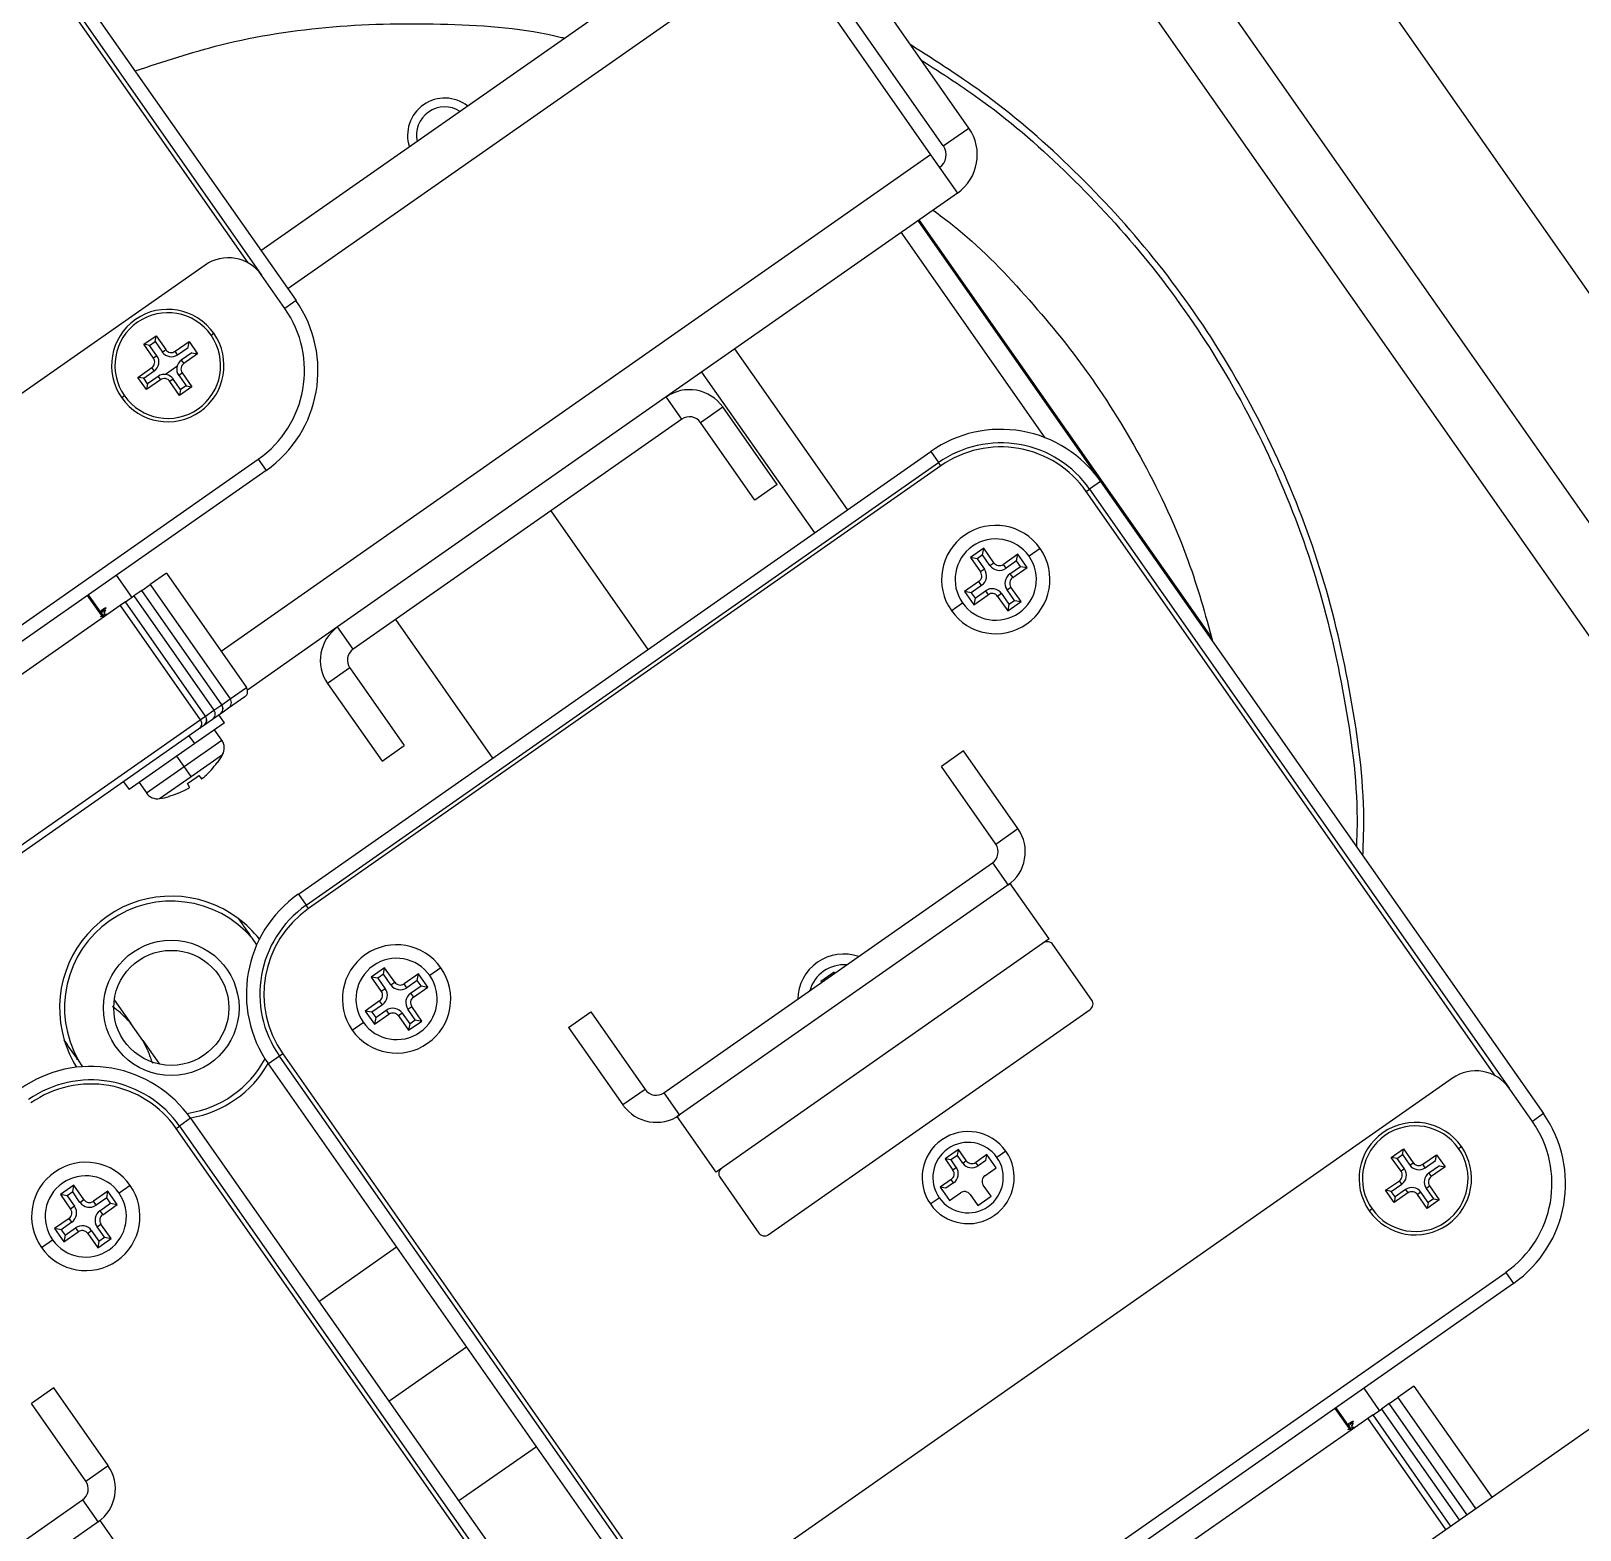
# Model space of a CAD drawing. Header units: millimetres. Extents: x 152904052 to 153933663, y 538271515 to 539240469.
# Drawn here: x 153466648 to 153466762.4, y 538579438.9 to 538579549.6 of the extents above; entities that cross this region are included whole.
import ezdxf

# ---------------------------------------------------------------- set-up
doc = ezdxf.new("R2010")
doc.units = ezdxf.units.MM
doc.layers.add('POWR', color=5, linetype='Continuous')

msp = doc.modelspace()

# ---------------------------------------------------------------- linework, layer by layer
at = {"layer": 'POWR', "color": 7}
for p, q in [((153466632.73, 538579716.34), (153466819.48, 538579449.63)), ((153466794.5, 538579468.39), (153466674.05, 538579640.41)), ((153466790.57, 538579465.64), (153466670.12, 538579637.66)), ((153466634.9, 538579576.38), (153466667.6, 538579529.69)), ((153466664.06, 538579532.47), (153466633.84, 538579575.63)), ((153466634.08, 538579575.8), (153466665.06, 538579531.57)), ((153466717.27, 538579542.43), (153466699.46, 538579567.87)), ((153466715.38, 538579541.11), (153466697.57, 538579566.55)), ((153466701.51, 538579558.92), (153466665.01, 538579533.37)), ((153466703.49, 538579556.1), (153466666.99, 538579530.55)), ((153466703.49, 538579556.1), (153466714.44, 538579540.45)), ((153466715.38, 538579541.11), (153466717.27, 538579542.43)), ((153466714.44, 538579540.45), (153466662.07, 538579503.78)), ((153466714.44, 538579540.45), (153466716.42, 538579537.63)), ((153466716.42, 538579537.63), (153466694.92, 538579522.57)), ((153466713.51, 538579535.59), (153466726.99, 538579516.34)), ((153466735.17, 538579504.84), (153466713.6, 538579535.65)), ((153466722.91, 538579519.55), (153466712.28, 538579534.73)), ((153466660.88, 538579532.31), (153466605.99, 538579493.88)), ((153466666.78, 538579529.11), (153466665.06, 538579531.57)), ((153466667.6, 538579529.69), (153466666.78, 538579529.11)), ((153466656.36, 538579526.46), (153466657.27, 538579527.09)), ((153466657.19, 538579526.66), (153466657.27, 538579527.09)), ((153466657.27, 538579527.09), (153466657.98, 538579526.07)), ((153466661.33, 538579527.13), (153466661.53, 538579527.27)), ((153466657.08, 538579525.44), (153466656.36, 538579526.46)), ((153466656.79, 538579526.38), (153466656.36, 538579526.46)), ((153466656.79, 538579526.38), (153466657.19, 538579526.66)), ((153466657.33, 538579525.61), (153466656.79, 538579526.38)), ((153466657.19, 538579526.66), (153466657.73, 538579525.89)), ((153466657.73, 538579525.89), (153466657.98, 538579526.07)), ((153466658.68, 538579525.94), (153466659.7, 538579526.66)), ((153466658.86, 538579525.69), (153466658.68, 538579525.94)), ((153466658.86, 538579525.69), (153466659.63, 538579526.23)), ((153466659.91, 538579525.84), (153466659.13, 538579525.29)), ((153466660.33, 538579525.76), (153466659.31, 538579525.04)), ((153466659.63, 538579526.23), (153466659.7, 538579526.66)), ((153466659.7, 538579526.66), (153466660.33, 538579525.76)), ((153466659.91, 538579525.84), (153466660.33, 538579525.76)), ((153466660.28, 538579525.84), (153466660.19, 538579525.78)), ((153466708.31, 538579514.25), (153466700, 538579526.13)), ((153466655.93, 538579524.02), (153466656.96, 538579524.74)), ((153466657.13, 538579524.49), (153466656.96, 538579524.74)), ((153466657.33, 538579525.61), (153466657.08, 538579525.44)), ((153466658.81, 538579524.82), (153466657.97, 538579524.23)), ((153466659.13, 538579525.29), (153466659.31, 538579525.04)), ((153466656.57, 538579523.12), (153466655.93, 538579524.02)), ((153466656.36, 538579523.95), (153466655.93, 538579524.02)), ((153466656.36, 538579523.95), (153466657.13, 538579524.49)), ((153466656.64, 538579523.55), (153466656.36, 538579523.95)), ((153466657.59, 538579523.84), (153466656.57, 538579523.12)), ((153466656.64, 538579523.55), (153466656.57, 538579523.12)), ((153466657.41, 538579524.09), (153466656.64, 538579523.55)), ((153466657.41, 538579524.09), (153466657.59, 538579523.84)), ((153466658.54, 538579523.89), (153466658.29, 538579523.72)), ((153466659, 538579522.69), (153466658.29, 538579523.72)), ((153466659.08, 538579523.12), (153466658.54, 538579523.89)), ((153466658.94, 538579524.17), (153466659.19, 538579524.35)), ((153466658.94, 538579524.17), (153466659.48, 538579523.4)), ((153466659.48, 538579523.4), (153466659.08, 538579523.12)), ((153466659.19, 538579524.35), (153466659.9, 538579523.32)), ((153466659.48, 538579523.4), (153466659.9, 538579523.32)), ((153466697.54, 538579524.41), (153466705.86, 538579512.53)), ((153466654.94, 538579522.65), (153466654.74, 538579522.51)), ((153466659.9, 538579523.32), (153466659, 538579522.69)), ((153466659.08, 538579523.12), (153466659, 538579522.69)), ((153466694.92, 538579522.57), (153466670.67, 538579505.59)), ((153466696.07, 538579520.93), (153466694.92, 538579522.57)), ((153466697.46, 538579520.69), (153466699.1, 538579521.83)), ((153466703.11, 538579516.1), (153466699.1, 538579521.83)), ((153466696.07, 538579520.93), (153466671.82, 538579503.95)), ((153466701.47, 538579514.95), (153466697.46, 538579520.69)), ((153466635.73, 538579497.61), (153466664.81, 538579517.97)), ((153466664.81, 538579517.97), (153466665.39, 538579517.15)), ((153466667.77, 538579485.86), (153466714.46, 538579518.55)), ((153466668.34, 538579485.04), (153466715.03, 538579517.73)), ((153466714.46, 538579518.55), (153466715.03, 538579517.73)), ((153466715.2, 538579517.49), (153466715.03, 538579517.73)), ((153466665.39, 538579517.15), (153466636.31, 538579496.79)), ((153466715.2, 538579517.49), (153466668.51, 538579484.79)), ((153466703.11, 538579516.1), (153466701.47, 538579514.95)), ((153466725.93, 538579515.59), (153466726.17, 538579515.77)), ((153466756.15, 538579472.43), (153466725.93, 538579515.59)), ((153466726.99, 538579516.34), (153466726.17, 538579515.77)), ((153466726.17, 538579515.77), (153466757.15, 538579471.53)), ((153466726.99, 538579516.34), (153466759.69, 538579469.65)), ((153466686.4, 538579514.16), (153466693.57, 538579503.92)), ((153466718.37, 538579511.4), (153466717.38, 538579510.71)), ((153466718.28, 538579510.91), (153466717.87, 538579510.62)), ((153466718.28, 538579510.91), (153466718.37, 538579511.4)), ((153466718.82, 538579510.13), (153466718.28, 538579510.91)), ((153466719.11, 538579510.33), (153466718.37, 538579511.4)), ((153466720.87, 538579510.96), (153466719.81, 538579510.21)), ((153466720.79, 538579510.47), (153466720.87, 538579510.96)), ((153466721.56, 538579509.97), (153466720.87, 538579510.96)), ((153466722.53, 538579511.38), (153466721.71, 538579510.81)), ((153466717.38, 538579510.71), (153466718.13, 538579509.65)), ((153466717.87, 538579510.62), (153466717.38, 538579510.71)), ((153466717.87, 538579510.62), (153466718.42, 538579509.85)), ((153466718.42, 538579509.85), (153466718.13, 538579509.65)), ((153466718.82, 538579510.13), (153466719.11, 538579510.33)), ((153466720.01, 538579509.92), (153466719.81, 538579510.21)), ((153466720.79, 538579510.47), (153466720.01, 538579509.92)), ((153466720.3, 538579509.52), (153466721.07, 538579510.06)), ((153466720.5, 538579509.23), (153466721.56, 538579509.97)), ((153466721.07, 538579510.06), (153466720.79, 538579510.47)), ((153466721.07, 538579510.06), (153466721.56, 538579509.97)), ((153466654.33, 538579509.41), (153466655.47, 538579507.77)), ((153466656.21, 538579508.28), (153466656.83, 538579508.72)), ((153466658.03, 538579509.56), (153466656.83, 538579508.72)), ((153466656.83, 538579508.72), (153466662.74, 538579500.28)), ((153466658.03, 538579509.56), (153466663.94, 538579501.12)), ((153466718.01, 538579508.95), (153466716.94, 538579508.2)), ((153466718.21, 538579508.66), (153466717.43, 538579508.12)), ((153466718.21, 538579508.66), (153466718.01, 538579508.95)), ((153466720.09, 538579508.33), (153466720.37, 538579508.53)), ((153466720.3, 538579509.52), (153466720.5, 538579509.23)), ((153466721.12, 538579507.47), (153466720.37, 538579508.53)), ((153466653.36, 538579506.29), (153466652.21, 538579507.92)), ((153466653.43, 538579506.34), (153466652.28, 538579507.97)), ((153466655.01, 538579507.44), (153466654.62, 538579507.17)), ((153466655.01, 538579507.44), (153466655.63, 538579507.88)), ((153466660.92, 538579499), (153466655.01, 538579507.44)), ((153466660.91, 538579499), (153466655.01, 538579507.44)), ((153466655.01, 538579507.44), (153466655.01, 538579507.44)), ((153466656.21, 538579508.28), (153466655.63, 538579507.88)), ((153466655.63, 538579507.88), (153466661.54, 538579499.44)), ((153466662.12, 538579499.84), (153466656.21, 538579508.28)), ((153466662.11, 538579499.84), (153466656.21, 538579508.28)), ((153466656.21, 538579508.28), (153466656.21, 538579508.28)), ((153466717.43, 538579508.12), (153466716.94, 538579508.2)), ((153466716.94, 538579508.2), (153466717.63, 538579507.22)), ((153466717.43, 538579508.12), (153466717.72, 538579507.71)), ((153466717.63, 538579507.22), (153466718.69, 538579507.97)), ((153466717.72, 538579507.71), (153466717.63, 538579507.22)), ((153466717.72, 538579507.71), (153466718.49, 538579508.25)), ((153466718.49, 538579508.25), (153466718.69, 538579507.97)), ((153466719.68, 538579508.05), (153466719.39, 538579507.84)), ((153466719.39, 538579507.84), (153466720.14, 538579506.78)), ((153466719.68, 538579508.05), (153466720.22, 538579507.27)), ((153466720.63, 538579507.55), (153466720.09, 538579508.33)), ((153466720.14, 538579506.78), (153466721.12, 538579507.47)), ((153466720.22, 538579507.27), (153466720.63, 538579507.55)), ((153466720.63, 538579507.55), (153466721.12, 538579507.47)), ((153466654.62, 538579507.17), (153466641.12, 538579497.72)), ((153466653.38, 538579506.92), (153466653.16, 538579506.72)), ((153466653.22, 538579506.8), (153466653.38, 538579506.92)), ((153466653.67, 538579506.5), (153466653.48, 538579506.51)), ((153466654.62, 538579507.17), (153466660.53, 538579498.73)), ((153466715.97, 538579506.79), (153466716.79, 538579507.37)), ((153466720.22, 538579507.27), (153466720.14, 538579506.78)), ((153466670.67, 538579505.59), (153466664.01, 538579500.93)), ((153466671.82, 538579503.95), (153466670.67, 538579505.59)), ((153466674.93, 538579506.13), (153466682.1, 538579495.89)), ((153466671.57, 538579502.56), (153466669.93, 538579501.41)), ((153466671.57, 538579502.56), (153466675.59, 538579496.83)), ((153466662.74, 538579500.28), (153466663.94, 538579501.12)), ((153466669.93, 538579501.41), (153466673.95, 538579495.68)), ((153466660.92, 538579499), (153466661.54, 538579499.44)), ((153466661.54, 538579499.44), (153466662.11, 538579499.84)), ((153466662.11, 538579499.84), (153466662.12, 538579499.84)), ((153466662.12, 538579499.84), (153466662.74, 538579500.28)), ((153466662.62, 538579499.59), (153466662.21, 538579499.3)), ((153466663.81, 538579500.42), (153466662.62, 538579499.59)), ((153466645.72, 538579488.37), (153466660.53, 538579498.73)), ((153466662.32, 538579498.52), (153466660.12, 538579496.99)), ((153466660.79, 538579498.31), (153466660.41, 538579498.04)), ((153466660.53, 538579498.73), (153466660.91, 538579499)), ((153466660.98, 538579498.44), (153466660.79, 538579498.31)), ((153466660.91, 538579499), (153466660.92, 538579499)), ((153466661.01, 538579498.46), (153466660.97, 538579498.53)), ((153466661.01, 538579498.46), (153466660.98, 538579498.44)), ((153466661.42, 538579498.75), (153466661.01, 538579498.46)), ((153466661.99, 538579499.15), (153466661.42, 538579498.75)), ((153466662.32, 538579498.52), (153466661.91, 538579499.09)), ((153466662.18, 538579499.28), (153466661.99, 538579499.15)), ((153466662.21, 538579499.3), (153466662.17, 538579499.37)), ((153466662.21, 538579499.3), (153466662.18, 538579499.28)), ((153466660.41, 538579498.04), (153466645.76, 538579487.78)), ((153466659.34, 538579495.28), (153466662.12, 538579497.23)), ((153466660.12, 538579496.99), (153466659.72, 538579497.56)), ((153466662.12, 538579497.23), (153466661.58, 538579498)), ((153466660.12, 538579496.99), (153466655.27, 538579493.59)), ((153466659.34, 538579495.28), (153466658.79, 538579496.05)), ((153466659.85, 538579494.54), (153466662.18, 538579496.17)), ((153466673.95, 538579495.68), (153466675.59, 538579496.83)), ((153466716.88, 538579496.44), (153466715.24, 538579495.29)), ((153466720.89, 538579490.71), (153466716.88, 538579496.44)), ((153466656.55, 538579493.33), (153466659.34, 538579495.28)), ((153466659.85, 538579494.54), (153466659.34, 538579495.28)), ((153466661.78, 538579495.57), (153466661.79, 538579495.55)), ((153466719.25, 538579489.56), (153466715.24, 538579495.29)), ((153466654.87, 538579494.16), (153466655.27, 538579493.59)), ((153466656.01, 538579494.1), (153466656.55, 538579493.33)), ((153466657.53, 538579492.91), (153466659.85, 538579494.54)), ((153466659.74, 538579493.76), (153466659.58, 538579494.03)), ((153466660.42, 538579494.62), (153466660.63, 538579494.38)), ((153466658.24, 538579493.07), (153466658.23, 538579493.09)), ((153466719.25, 538579489.56), (153466720.89, 538579490.71)), ((153466694.76, 538579471.19), (153466719.01, 538579488.17)), ((153466719.01, 538579488.17), (153466720.16, 538579486.53)), ((153466667.77, 538579485.86), (153466668.34, 538579485.04)), ((153466720.32, 538579486.64), (153466695.74, 538579469.43)), ((153466723.19, 538579482.55), (153466720.32, 538579486.64)), ((153466668.51, 538579484.79), (153466668.34, 538579485.04)), ((153466664.37, 538579482.58), (153466664.69, 538579482.12)), ((153466723.19, 538579482.55), (153466698.61, 538579465.34)), ((153466726.34, 538579478.04), (153466723.47, 538579482.14)), ((153466674.13, 538579480.43), (153466673.15, 538579479.74)), ((153466674.05, 538579479.94), (153466673.64, 538579479.65)), ((153466674.05, 538579479.94), (153466674.13, 538579480.43)), ((153466674.59, 538579479.16), (153466674.05, 538579479.94)), ((153466674.88, 538579479.36), (153466674.13, 538579480.43)), ((153466676.64, 538579479.98), (153466675.57, 538579479.24)), ((153466676.55, 538579479.49), (153466676.64, 538579479.98)), ((153466677.33, 538579479), (153466676.64, 538579479.98)), ((153466678.29, 538579480.41), (153466677.47, 538579479.84)), ((153466707.32, 538579480.1), (153466706.34, 538579479.41)), ((153466707.38, 538579480.02), (153466707.32, 538579480.1)), ((153466673.15, 538579479.74), (153466673.89, 538579478.67)), ((153466673.64, 538579479.65), (153466673.15, 538579479.74)), ((153466673.64, 538579479.65), (153466674.18, 538579478.87)), ((153466674.18, 538579478.87), (153466673.89, 538579478.67)), ((153466674.59, 538579479.16), (153466674.88, 538579479.36)), ((153466675.78, 538579478.95), (153466675.57, 538579479.24)), ((153466676.55, 538579479.49), (153466675.78, 538579478.95)), ((153466676.06, 538579478.54), (153466676.84, 538579479.09)), ((153466676.26, 538579478.26), (153466677.33, 538579479)), ((153466676.84, 538579479.09), (153466676.55, 538579479.49)), ((153466676.84, 538579479.09), (153466677.33, 538579479)), ((153466706.34, 538579479.41), (153466706.39, 538579479.33)), ((153466654.18, 538579478.06), (153466655.41, 538579476.31)), ((153466673.77, 538579477.98), (153466672.71, 538579477.23)), ((153466673.97, 538579477.69), (153466673.2, 538579477.14)), ((153466673.97, 538579477.69), (153466673.77, 538579477.98)), ((153466676.06, 538579478.54), (153466676.26, 538579478.26)), ((153466672.71, 538579477.23), (153466673.4, 538579476.25)), ((153466673.2, 538579477.14), (153466672.71, 538579477.23)), ((153466673.2, 538579477.14), (153466673.48, 538579476.74)), ((153466673.4, 538579476.25), (153466674.46, 538579476.99)), ((153466673.48, 538579476.74), (153466673.4, 538579476.25)), ((153466673.48, 538579476.74), (153466674.26, 538579477.28)), ((153466674.26, 538579477.28), (153466674.46, 538579476.99)), ((153466675.44, 538579477.07), (153466675.16, 538579476.87)), ((153466675.16, 538579476.87), (153466675.9, 538579475.81)), ((153466675.44, 538579477.07), (153466675.99, 538579476.29)), ((153466675.85, 538579477.36), (153466676.14, 538579477.56)), ((153466676.4, 538579476.58), (153466675.85, 538579477.36)), ((153466675.99, 538579476.29), (153466676.4, 538579476.58)), ((153466676.89, 538579476.49), (153466676.14, 538579477.56)), ((153466676.4, 538579476.58), (153466676.89, 538579476.49)), ((153466687.72, 538579476.02), (153466689.35, 538579477.17)), ((153466689.35, 538579477.17), (153466693.37, 538579471.43)), ((153466702.46, 538579460.71), (153466726.22, 538579477.34)), ((153466656.29, 538579475.05), (153466655.41, 538579476.31)), ((153466671.74, 538579475.82), (153466672.56, 538579476.39)), ((153466675.9, 538579475.81), (153466676.89, 538579476.49)), ((153466675.99, 538579476.29), (153466675.9, 538579475.81)), ((153466687.72, 538579476.02), (153466691.73, 538579470.29)), ((153466656.29, 538579475.05), (153466657.52, 538579473.3)), ((153466651.85, 538579473.12), (153466651.53, 538579473.59)), ((153466666.37, 538579473.9), (153466665.56, 538579473.32)), ((153466698.25, 538579426.63), (153466665.56, 538579473.32)), ((153466666.62, 538579474.07), (153466666.37, 538579473.9)), ((153466697.35, 538579429.66), (153466666.37, 538579473.9)), ((153466666.62, 538579474.07), (153466696.84, 538579430.9)), ((153466752.97, 538579472.27), (153466698.08, 538579433.84)), ((153466693.37, 538579471.43), (153466691.73, 538579470.29)), ((153466694.76, 538579471.19), (153466695.91, 538579469.55)), ((153466758.87, 538579469.07), (153466757.15, 538579471.53)), ((153466759.69, 538579469.65), (153466758.87, 538579469.07)), ((153466658.76, 538579468.56), (153466659, 538579468.73)), ((153466688.98, 538579425.4), (153466658.76, 538579468.56)), ((153466659.82, 538579469.31), (153466659, 538579468.73)), ((153466659, 538579468.73), (153466689.98, 538579424.5)), ((153466659.82, 538579469.31), (153466692.52, 538579422.62)), ((153466698.61, 538579465.34), (153466695.74, 538579469.43)), ((153466462.75, 538579236.09), (153466794.5, 538579468.39)), ((153466716.5, 538579467), (153466715.51, 538579466.31)), ((153466715.51, 538579466.31), (153466716.09, 538579465.49)), ((153466715.94, 538579466.23), (153466715.51, 538579466.31)), ((153466716.42, 538579466.57), (153466715.94, 538579466.23)), ((153466715.94, 538579466.23), (153466716.34, 538579465.66)), ((153466716.42, 538579466.57), (153466716.5, 538579467)), ((153466716.82, 538579466), (153466716.42, 538579466.57)), ((153466717.07, 538579466.18), (153466716.5, 538579467)), ((153466718.59, 538579466.63), (153466717.77, 538579466.05)), ((153466718.51, 538579466.2), (153466718.59, 538579466.63)), ((153466719.27, 538579465.64), (153466718.59, 538579466.63)), ((153466719.99, 538579466.88), (153466719.34, 538579466.42)), ((153466748.45, 538579466.42), (153466749.36, 538579467.05)), ((153466749.17, 538579465.4), (153466748.45, 538579466.42)), ((153466748.88, 538579466.35), (153466748.45, 538579466.42)), ((153466748.88, 538579466.35), (153466749.28, 538579466.63)), ((153466749.42, 538579465.58), (153466748.88, 538579466.35)), ((153466749.28, 538579466.63), (153466749.36, 538579467.05)), ((153466749.28, 538579466.63), (153466749.82, 538579465.85)), ((153466749.36, 538579467.05), (153466750.07, 538579466.03)), ((153466750.77, 538579465.91), (153466751.79, 538579466.62)), ((153466751.72, 538579466.2), (153466751.79, 538579466.62)), ((153466751.79, 538579466.62), (153466752.42, 538579465.72)), ((153466753.42, 538579467.09), (153466753.62, 538579467.23)), ((153466716.34, 538579465.66), (153466716.09, 538579465.49)), ((153466716.82, 538579466), (153466717.07, 538579466.18)), ((153466717.94, 538579465.8), (153466717.77, 538579466.05)), ((153466718.51, 538579466.2), (153466717.94, 538579465.8)), ((153466718.45, 538579465.07), (153466719.27, 538579465.64)), ((153466749.42, 538579465.58), (153466749.17, 538579465.4)), ((153466749.82, 538579465.85), (153466750.07, 538579466.03)), ((153466750.95, 538579465.66), (153466750.77, 538579465.91)), ((153466750.95, 538579465.66), (153466751.72, 538579466.2)), ((153466752, 538579465.8), (153466751.22, 538579465.26)), ((153466751.22, 538579465.26), (153466751.4, 538579465.01)), ((153466752.42, 538579465.72), (153466751.4, 538579465.01)), ((153466752, 538579465.8), (153466752.42, 538579465.72)), ((153466651.2, 538579464.37), (153466650.21, 538579463.68)), ((153466651.11, 538579463.88), (153466651.2, 538579464.37)), ((153466651.94, 538579463.3), (153466651.2, 538579464.37)), ((153466653.7, 538579463.92), (153466652.64, 538579463.18)), ((153466653.62, 538579463.43), (153466653.7, 538579463.92)), ((153466654.39, 538579462.94), (153466653.7, 538579463.92)), ((153466655.36, 538579464.35), (153466654.54, 538579463.78)), ((153466698.9, 538579464.93), (153466701.77, 538579460.83)), ((153466715.96, 538579464.79), (153466715.15, 538579464.22)), ((153466715.15, 538579464.22), (153466715.83, 538579463.24)), ((153466715.57, 538579464.14), (153466715.15, 538579464.22)), ((153466716.14, 538579464.54), (153466715.57, 538579464.14)), ((153466716.14, 538579464.54), (153466715.96, 538579464.79)), ((153466718.91, 538579463.56), (153466718.33, 538579464.37)), ((153466748.03, 538579463.99), (153466749.05, 538579464.7)), ((153466748.66, 538579463.08), (153466748.03, 538579463.99)), ((153466748.45, 538579463.91), (153466748.03, 538579463.99)), ((153466748.45, 538579463.91), (153466749.23, 538579464.45)), ((153466749.5, 538579464.05), (153466748.73, 538579463.51)), ((153466749.23, 538579464.45), (153466749.05, 538579464.7)), ((153466749.5, 538579464.05), (153466749.68, 538579463.8)), ((153466751.03, 538579464.13), (153466751.28, 538579464.31)), ((153466751.03, 538579464.13), (153466751.57, 538579463.36)), ((153466751.28, 538579464.31), (153466751.99, 538579463.29)), ((153466650.21, 538579463.68), (153466650.96, 538579462.61)), ((153466650.7, 538579463.59), (153466650.21, 538579463.68)), ((153466651.11, 538579463.88), (153466650.7, 538579463.59)), ((153466650.7, 538579463.59), (153466651.25, 538579462.81)), ((153466651.25, 538579462.81), (153466650.96, 538579462.61)), ((153466651.65, 538579463.1), (153466651.11, 538579463.88)), ((153466651.65, 538579463.1), (153466651.94, 538579463.3)), ((153466652.84, 538579462.89), (153466652.64, 538579463.18)), ((153466653.62, 538579463.43), (153466652.84, 538579462.89)), ((153466653.12, 538579462.48), (153466653.9, 538579463.03)), ((153466653.33, 538579462.19), (153466654.39, 538579462.94)), ((153466653.9, 538579463.03), (153466653.62, 538579463.43)), ((153466653.9, 538579463.03), (153466654.39, 538579462.94)), ((153466714.42, 538579462.98), (153466715.08, 538579463.44)), ((153466715.83, 538579463.24), (153466716.65, 538579463.81)), ((153466717.35, 538579463.69), (153466717.92, 538579462.87)), ((153466717.92, 538579462.87), (153466718.91, 538579463.56)), ((153466748.73, 538579463.51), (153466748.45, 538579463.91)), ((153466749.68, 538579463.8), (153466748.66, 538579463.08)), ((153466748.73, 538579463.51), (153466748.66, 538579463.08)), ((153466750.63, 538579463.85), (153466750.38, 538579463.68)), ((153466751.09, 538579462.65), (153466750.38, 538579463.68)), ((153466751.17, 538579463.08), (153466750.63, 538579463.85)), ((153466751.99, 538579463.29), (153466751.09, 538579462.65)), ((153466751.17, 538579463.08), (153466751.09, 538579462.65)), ((153466751.57, 538579463.36), (153466751.17, 538579463.08)), ((153466751.57, 538579463.36), (153466751.99, 538579463.29)), ((153466650.84, 538579461.92), (153466649.77, 538579461.17)), ((153466651.04, 538579461.63), (153466650.84, 538579461.92)), ((153466653.12, 538579462.48), (153466653.33, 538579462.19)), ((153466747.03, 538579462.62), (153466746.83, 538579462.47)), ((153466649.77, 538579461.17), (153466650.46, 538579460.19)), ((153466650.26, 538579461.08), (153466649.77, 538579461.17)), ((153466651.04, 538579461.63), (153466650.26, 538579461.08)), ((153466650.26, 538579461.08), (153466650.55, 538579460.68)), ((153466650.46, 538579460.19), (153466651.52, 538579460.93)), ((153466650.55, 538579460.68), (153466650.46, 538579460.19)), ((153466650.55, 538579460.68), (153466651.32, 538579461.22)), ((153466651.32, 538579461.22), (153466651.52, 538579460.93)), ((153466652.51, 538579461.01), (153466652.22, 538579460.81)), ((153466652.22, 538579460.81), (153466652.97, 538579459.75)), ((153466652.51, 538579461.01), (153466653.05, 538579460.23)), ((153466652.92, 538579461.3), (153466653.2, 538579461.5)), ((153466653.46, 538579460.52), (153466652.92, 538579461.3)), ((153466653.05, 538579460.23), (153466653.46, 538579460.52)), ((153466653.95, 538579460.43), (153466653.2, 538579461.5)), ((153466653.46, 538579460.52), (153466653.95, 538579460.43)), ((153466648.8, 538579459.76), (153466649.62, 538579460.33)), ((153466652.97, 538579459.75), (153466653.95, 538579460.43)), ((153466653.05, 538579460.23), (153466652.97, 538579459.75)), ((153466669.29, 538579455.79), (153466675.02, 538579459.81)), ((153466727.82, 538579437.57), (153466756.9, 538579457.93)), ((153466757.48, 538579457.11), (153466728.4, 538579436.75)), ((153466756.9, 538579457.93), (153466757.48, 538579457.11)), ((153466674.45, 538579448.42), (153466680.18, 538579452.43)), ((153466649.71, 538579449.41), (153466648.07, 538579448.26)), ((153466653.72, 538579443.67), (153466649.71, 538579449.41)), ((153466746.42, 538579449.37), (153466747.56, 538579447.73)), ((153466750.12, 538579449.52), (153466748.92, 538579448.68)), ((153466750.12, 538579449.52), (153466755.86, 538579441.33)), ((153466652.08, 538579442.52), (153466648.07, 538579448.26)), ((153466745.52, 538579446.3), (153466744.37, 538579447.94)), ((153466748.3, 538579448.24), (153466747.72, 538579447.84)), ((153466748.3, 538579448.25), (153466748.92, 538579448.68)), ((153466754.03, 538579440.05), (153466748.3, 538579448.25)), ((153466748.3, 538579448.24), (153466748.3, 538579448.25)), ((153466754.03, 538579440.05), (153466748.3, 538579448.24)), ((153466748.92, 538579448.68), (153466754.66, 538579440.49)), ((153466746.71, 538579447.13), (153466733.21, 538579437.68)), ((153466745.45, 538579446.25), (153466744.3, 538579447.89)), ((153466745.47, 538579446.88), (153466745.25, 538579446.68)), ((153466745.47, 538579446.88), (153466745.66, 538579446.96)), ((153466747.1, 538579447.4), (153466746.71, 538579447.13)), ((153466746.71, 538579447.13), (153466752.45, 538579438.94)), ((153466747.1, 538579447.41), (153466747.72, 538579447.84)), ((153466752.83, 538579439.21), (153466747.1, 538579447.41)), ((153466747.1, 538579447.4), (153466747.1, 538579447.41)), ((153466752.83, 538579439.21), (153466747.1, 538579447.4)), ((153466747.72, 538579447.84), (153466753.46, 538579439.65)), ((153466745.76, 538579446.47), (153466745.57, 538579446.47)), ((153466685.34, 538579445.06), (153466679.61, 538579441.05)), ((153466652.08, 538579442.52), (153466653.72, 538579443.67)), ((153466627.59, 538579424.15), (153466651.84, 538579441.13)), ((153466651.84, 538579441.13), (153466652.99, 538579439.49)), ((153466653.15, 538579439.61), (153466628.57, 538579422.4)), ((153466656.02, 538579435.51), (153466653.15, 538579439.61))]:
    msp.add_line(p, q, dxfattribs=at)
for radius in [5, 4.25]:
    msp.add_circle((153466658.39, 538579477.46), radius, dxfattribs=at)
for centre, radius, start, end in [((153466678.58, 538579541.89), 2.75, 51.9124, 198.0876), ((153466678.58, 538579541.89), 2.1, 57.3927, 125), ((153466678.58, 538579541.89), 2.1, 125, 192.6073), ((153466714.44, 538579540.45), 3.45, 305, 35), ((153466714.44, 538579540.45), 1.15, 305, 35), ((153466662.6, 538579529.85), 3, 35, 125), ((153466660.22, 538579524.52), 8, 305, 35), ((153466660.22, 538579524.52), 9, 305, 35), ((153466658.13, 538579524.89), 4.15, 35, 215), ((153466658.13, 538579524.89), 3.9, 35, 215), ((153466658.13, 538579524.89), 4.15, 215, 35), ((153466658.13, 538579524.89), 3.9, 215, 35), ((153466658.39, 538579526.35), 0.807, 215, 305), ((153466658.39, 538579526.35), 0.5, 215, 305), ((153466656.67, 538579525.15), 0.5, 305, 35), ((153466656.67, 538579525.15), 0.807, 305, 35), ((153466659.6, 538579524.63), 0.807, 125, 215), ((153466659.6, 538579524.63), 0.5, 125, 215), ((153466657.88, 538579523.43), 0.807, 35, 125), ((153466657.88, 538579523.43), 0.5, 35, 125), ((153466696.64, 538579520.11), 3, 35, 125), ((153466696.64, 538579520.11), 1, 35, 125), ((153466719.62, 538579511.18), 9, 35, 125), ((153466719.62, 538579511.18), 8, 35, 125), ((153466719.62, 538579511.18), 7.7, 35, 125), ((153466719.25, 538579509.09), 4, 35, 215), ((153466719.25, 538579509.09), 3, 35, 215), ((153466719.25, 538579509.09), 4, 215, 35), ((153466719.25, 538579509.09), 3, 215, 35), ((153466717.72, 538579509.36), 0.851, 305, 35), ((153466719.52, 538579510.62), 0.851, 215, 305), ((153466719.52, 538579510.62), 0.5, 215, 305), ((153466717.72, 538579509.36), 0.5, 305, 35), ((153466720.78, 538579508.82), 0.851, 125, 215), ((153466720.78, 538579508.82), 0.5, 125, 215), ((153466718.98, 538579507.56), 0.851, 35, 125), ((153466718.98, 538579507.56), 0.5, 35, 125), ((153466672.39, 538579503.13), 3, 125, 215), ((153466672.39, 538579503.13), 1, 125, 215), ((153466661.13, 538579499.16), 0.499, 305.07, 35.0698), ((153466661.71, 538579499.56), 0.5, 305, 35), ((153466661.7, 538579499.56), 0.499, 305.07, 35.0698), ((153466662.33, 538579500), 0.499, 305.07, 35.0698), ((153466660.51, 538579498.72), 0.5, 305, 35), ((153466660.5, 538579498.72), 0.499, 305.07, 35.0698), ((153466661.02, 538579498.54), 0.103, 217.4159, 246.5165), ((153466662.22, 538579499.38), 0.103, 217.4159, 246.5165), ((153466661.3, 538579496.65), 1, 330.8721, 35), ((153466656.5, 538579499.33), 6.5, 324.4786, 330.8721), ((153466656.47, 538579499.37), 6.52, 312.4848, 324.3917), ((153466656.39, 538579499.49), 6.32, 300.3185, 309.6814), ((153466657.37, 538579493.9), 1, 215, 279.1279), ((153466656.5, 538579499.33), 6.5, 279.1279, 285.5214), ((153466656.47, 538579499.37), 6.52, 285.6083, 297.5152), ((153466718.43, 538579488.98), 3, 305, 35), ((153466718.43, 538579488.98), 1, 305, 35), ((153466658.39, 538579477.46), 8.25, 53.1949, 196.8051), ((153466672.93, 538579478.48), 9, 125, 215), ((153466658.39, 538579477.46), 7.88, 40.5937, 209.4063), ((153466672.93, 538579478.48), 8, 125, 215), ((153466672.93, 538579478.48), 7.7, 125, 215), ((153466658.39, 538579477.46), 8.25, 37.9694, 53.1949), ((153466723.06, 538579481.85), 0.5, 35, 125), ((153466675.02, 538579478.12), 4, 35, 215), ((153466675.02, 538579478.12), 3, 35, 215), ((153466708.03, 538579478.04), 3.4, 71.0319, 178.9681), ((153466675.02, 538579478.12), 4, 215, 35), ((153466708.03, 538579478.04), 2.6, 85.2849, 164.7151), ((153466675.02, 538579478.12), 3, 215, 35), ((153466673.49, 538579478.39), 0.851, 305, 35), ((153466675.29, 538579479.65), 0.851, 215, 305), ((153466675.29, 538579479.65), 0.5, 215, 305), ((153466673.49, 538579478.39), 0.5, 305, 35), ((153466676.55, 538579477.85), 0.851, 125, 215), ((153466676.55, 538579477.85), 0.5, 125, 215), ((153466725.93, 538579477.75), 0.5, 305, 35), ((153466674.75, 538579476.58), 0.851, 35, 125), ((153466674.75, 538579476.58), 0.5, 35, 125), ((153466658.39, 538579477.46), 8.25, 196.8051, 212.0306), ((153466652.45, 538579464.14), 9, 35, 125), ((153466658.39, 538579477.46), 7.88, 278.5203, 331.4797), ((153466658.39, 538579477.46), 8.25, 280.0889, 330.1031), ((153466652.45, 538579464.14), 8, 35, 125), ((153466754.69, 538579469.81), 3, 35, 125), ((153466652.45, 538579464.14), 7.7, 35, 125), ((153466694.19, 538579472.01), 1, 215, 305), ((153466694.19, 538579472.01), 3, 215, 305), ((153466752.31, 538579464.49), 9, 305, 35), ((153466750.22, 538579464.85), 4.15, 35, 215), ((153466750.22, 538579464.85), 3.9, 35, 215), ((153466752.31, 538579464.49), 8, 305, 35), ((153466717.21, 538579464.93), 3.4, 35, 215), ((153466717.21, 538579464.93), 2.6, 35, 215), ((153466717.21, 538579464.93), 3.4, 215, 35), ((153466717.21, 538579464.93), 2.6, 215, 35), ((153466750.22, 538579464.85), 4.15, 215, 35), ((153466750.22, 538579464.85), 3.9, 215, 35), ((153466652.08, 538579462.06), 4, 35, 215), ((153466699.31, 538579465.22), 0.5, 125, 215), ((153466715.68, 538579465.2), 0.5, 305, 35), ((153466715.68, 538579465.2), 0.807, 305, 35), ((153466717.48, 538579466.46), 0.807, 215, 305), ((153466717.48, 538579466.46), 0.5, 215, 305), ((153466718.74, 538579464.66), 0.5, 125, 215), ((153466748.76, 538579465.11), 0.5, 305, 35), ((153466748.76, 538579465.11), 0.807, 305, 35), ((153466750.48, 538579466.32), 0.807, 215, 305), ((153466750.48, 538579466.32), 0.5, 215, 305), ((153466751.69, 538579464.6), 0.807, 125, 215), ((153466652.08, 538579462.06), 4, 215, 35), ((153466652.08, 538579462.06), 3, 35, 215), ((153466749.97, 538579463.39), 0.807, 35, 125), ((153466751.69, 538579464.6), 0.5, 125, 215), ((153466652.08, 538579462.06), 3, 215, 35), ((153466650.55, 538579462.33), 0.851, 305, 35), ((153466652.35, 538579463.59), 0.851, 215, 305), ((153466652.35, 538579463.59), 0.5, 215, 305), ((153466716.94, 538579463.4), 0.5, 35, 125), ((153466749.97, 538579463.39), 0.5, 35, 125), ((153466650.55, 538579462.33), 0.5, 305, 35), ((153466653.61, 538579461.79), 0.851, 125, 215), ((153466653.61, 538579461.79), 0.5, 125, 215), ((153466651.81, 538579460.52), 0.851, 35, 125), ((153466651.81, 538579460.52), 0.5, 35, 125), ((153466702.18, 538579461.12), 0.5, 215, 305), ((153466651.26, 538579441.95), 3, 305, 35), ((153466651.26, 538579441.95), 1, 305, 35)]:
    msp.add_arc(centre, radius, start, end, dxfattribs=at)
for points, knots in [([(153466655.72, 538579546.65), (153466657.81, 538579547.34), (153466662.56, 538579548.91), (153466670.34, 538579550.1), (153466678.78, 538579550.21), (153466684.55, 538579549.81), (153466687.35, 538579549.08), (153466687.43, 538579549.07)], [0, 0, 0, 0, 0.205347, 0.466225, 0.729578, 0.992931, 1, 1, 1, 1]), ([(153466746.35, 538579488.7), (153466746.38, 538579489.42), (153466746.54, 538579493.17), (153466745.68, 538579499.97), (153466743.7, 538579508.91), (153466740.49, 538579517.52), (153466736.25, 538579525.56), (153466731.1, 538579532.89), (153466725.2, 538579539.32), (153466719.17, 538579544.61), (153466714.88, 538579547.35), (153466712.98, 538579548.56)], [0, 0, 0, 0, 0.030131, 0.157165, 0.285275, 0.413386, 0.54042, 0.665356, 0.787271, 0.905377, 1, 1, 1, 1]), ([(153466713.77, 538579547.43), (153466715.3, 538579546.45), (153466719.2, 538579543.95), (153466724.85, 538579538.96), (153466730.71, 538579532.57), (153466735.82, 538579525.3), (153466740.03, 538579517.31), (153466743.22, 538579508.77), (153466745.17, 538579499.89), (153466746.03, 538579493.37), (153466745.89, 538579489.87), (153466745.87, 538579489.38)], [0, 0, 0, 0, 0.078951, 0.200388, 0.325741, 0.454201, 0.584818, 0.716542, 0.848265, 0.978883, 1, 1, 1, 1]), ([(153466714.62, 538579536.37), (153466715.11, 538579536), (153466717.59, 538579534.17), (153466721.48, 538579530.15), (153466726.26, 538579524.33), (153466730.31, 538579517.74), (153466733.44, 538579511.09), (153466734.71, 538579506.52), (153466735.26, 538579504.53)], [0, 0, 0, 0, 0.047475, 0.239579, 0.431683, 0.632114, 0.839742, 1, 1, 1, 1]), ([(153466653.16, 538579506.36), (153466653.25, 538579506.41), (153466653.42, 538579506.5), (153466653.5, 538579506.52), (153466653.48, 538579506.49), (153466653.48, 538579506.48)], [0, 0, 0, 0, 0.402272, 0.802406, 1, 1, 1, 1]), ([(153466653.38, 538579506.92), (153466653.46, 538579506.95), (153466653.62, 538579507.03), (153466653.54, 538579506.93), (153466653.41, 538579506.8), (153466653.25, 538579506.67), (153466653.25, 538579506.67)], [0, 0, 0, 0, 0.332892, 0.658701, 0.99722, 1, 1, 1, 1]), ([(153466653.43, 538579506.57), (153466653.46, 538579506.64), (153466653.51, 538579506.78), (153466653.55, 538579506.91), (153466653.58, 538579506.98)], [0, 0, 0, 0, 0.499894, 1, 1, 1, 1]), ([(153466663.81, 538579500.42), (153466663.87, 538579500.47), (153466663.98, 538579500.57), (153466664.04, 538579500.78), (153466664.02, 538579500.97), (153466663.96, 538579501.07), (153466663.94, 538579501.12)], [0, 0, 0, 0, 0.270336, 0.562527, 0.789797, 1, 1, 1, 1]), ([(153466660.53, 538579498.73), (153466660.55, 538579498.69), (153466660.6, 538579498.61), (153466660.63, 538579498.46), (153466660.61, 538579498.3), (153466660.54, 538579498.15), (153466660.45, 538579498.08), (153466660.41, 538579498.04)], [0, 0, 0, 0, 0.174928, 0.36388, 0.560047, 0.788091, 1, 1, 1, 1]), ([(153466659.49, 538579493.58), (153466659.52, 538579493.6), (153466659.59, 538579493.64), (153466659.68, 538579493.7), (153466659.73, 538579493.74), (153466659.74, 538579493.75), (153466659.74, 538579493.76)], [0, 0, 0, 0, 0.250648, 0.499754, 0.7491, 1, 1, 1, 1]), ([(153466660.63, 538579494.38), (153466660.63, 538579494.38), (153466660.65, 538579494.38), (153466660.71, 538579494.42), (153466660.79, 538579494.48), (153466660.85, 538579494.53), (153466660.88, 538579494.56)], [0, 0, 0, 0, 0.250648, 0.499754, 0.7491, 1, 1, 1, 1]), ([(153466660.88, 538579494.56), (153466660.85, 538579494.53), (153466660.79, 538579494.48), (153466660.71, 538579494.42), (153466660.65, 538579494.38), (153466660.63, 538579494.38), (153466660.63, 538579494.38)], [0, 0, 0, 0, 0.250648, 0.499754, 0.7491, 1, 1, 1, 1]), ([(153466663.33, 538579484.06), (153466663.51, 538579483.81), (153466663.85, 538579483.33), (153466664.2, 538579482.82), (153466664.37, 538579482.58)], [0, 0, 0, 0, 0.517925, 1, 1, 1, 1]), ([(153466655.41, 538579476.31), (153466655.33, 538579476.39), (153466654.93, 538579476.86), (153466654.45, 538579477.25), (153466654.06, 538579477.57)], [0, 0, 0, 0, 0.179084, 1, 1, 1, 1]), ([(153466651.53, 538579473.59), (153466651.46, 538579473.68), (153466651.11, 538579474.18), (153466650.77, 538579474.67), (153466650.49, 538579475.07)], [0, 0, 0, 0, 0.179084, 1, 1, 1, 1]), ([(153466657.02, 538579473.35), (153466656.91, 538579473.66), (153466656.71, 538579474.24), (153466656.43, 538579474.79), (153466656.29, 538579475.05)], [0, 0, 0, 0, 0.517925, 1, 1, 1, 1]), ([(153466745.23, 538579446.71), (153466745.24, 538579446.71), (153466745.27, 538579446.73), (153466745.35, 538579446.79), (153466745.42, 538579446.84), (153466745.47, 538579446.88)], [0, 0, 0, 0, 0.063595, 0.275437, 1, 1, 1, 1]), ([(153466745.64, 538579446.92), (153466745.64, 538579446.91), (153466745.63, 538579446.88), (153466745.49, 538579446.75), (153466745.32, 538579446.61), (153466745.3, 538579446.6)], [0, 0, 0, 0, 0.347668, 0.949092, 1, 1, 1, 1]), ([(153466745.52, 538579446.54), (153466745.55, 538579446.6), (153466745.6, 538579446.74), (153466745.64, 538579446.88), (153466745.67, 538579446.94)], [0, 0, 0, 0, 0.4998935, 1, 1, 1, 1]), ([(153466745.25, 538579446.32), (153466745.34, 538579446.37), (153466745.51, 538579446.46), (153466745.59, 538579446.49), (153466745.57, 538579446.45), (153466745.57, 538579446.44)], [0, 0, 0, 0, 0.4022724, 0.8024055, 1, 1, 1, 1])]:
    msp.add_open_spline(points, degree=3, knots=knots, dxfattribs=at)

doc.saveas('drawing.dxf')
